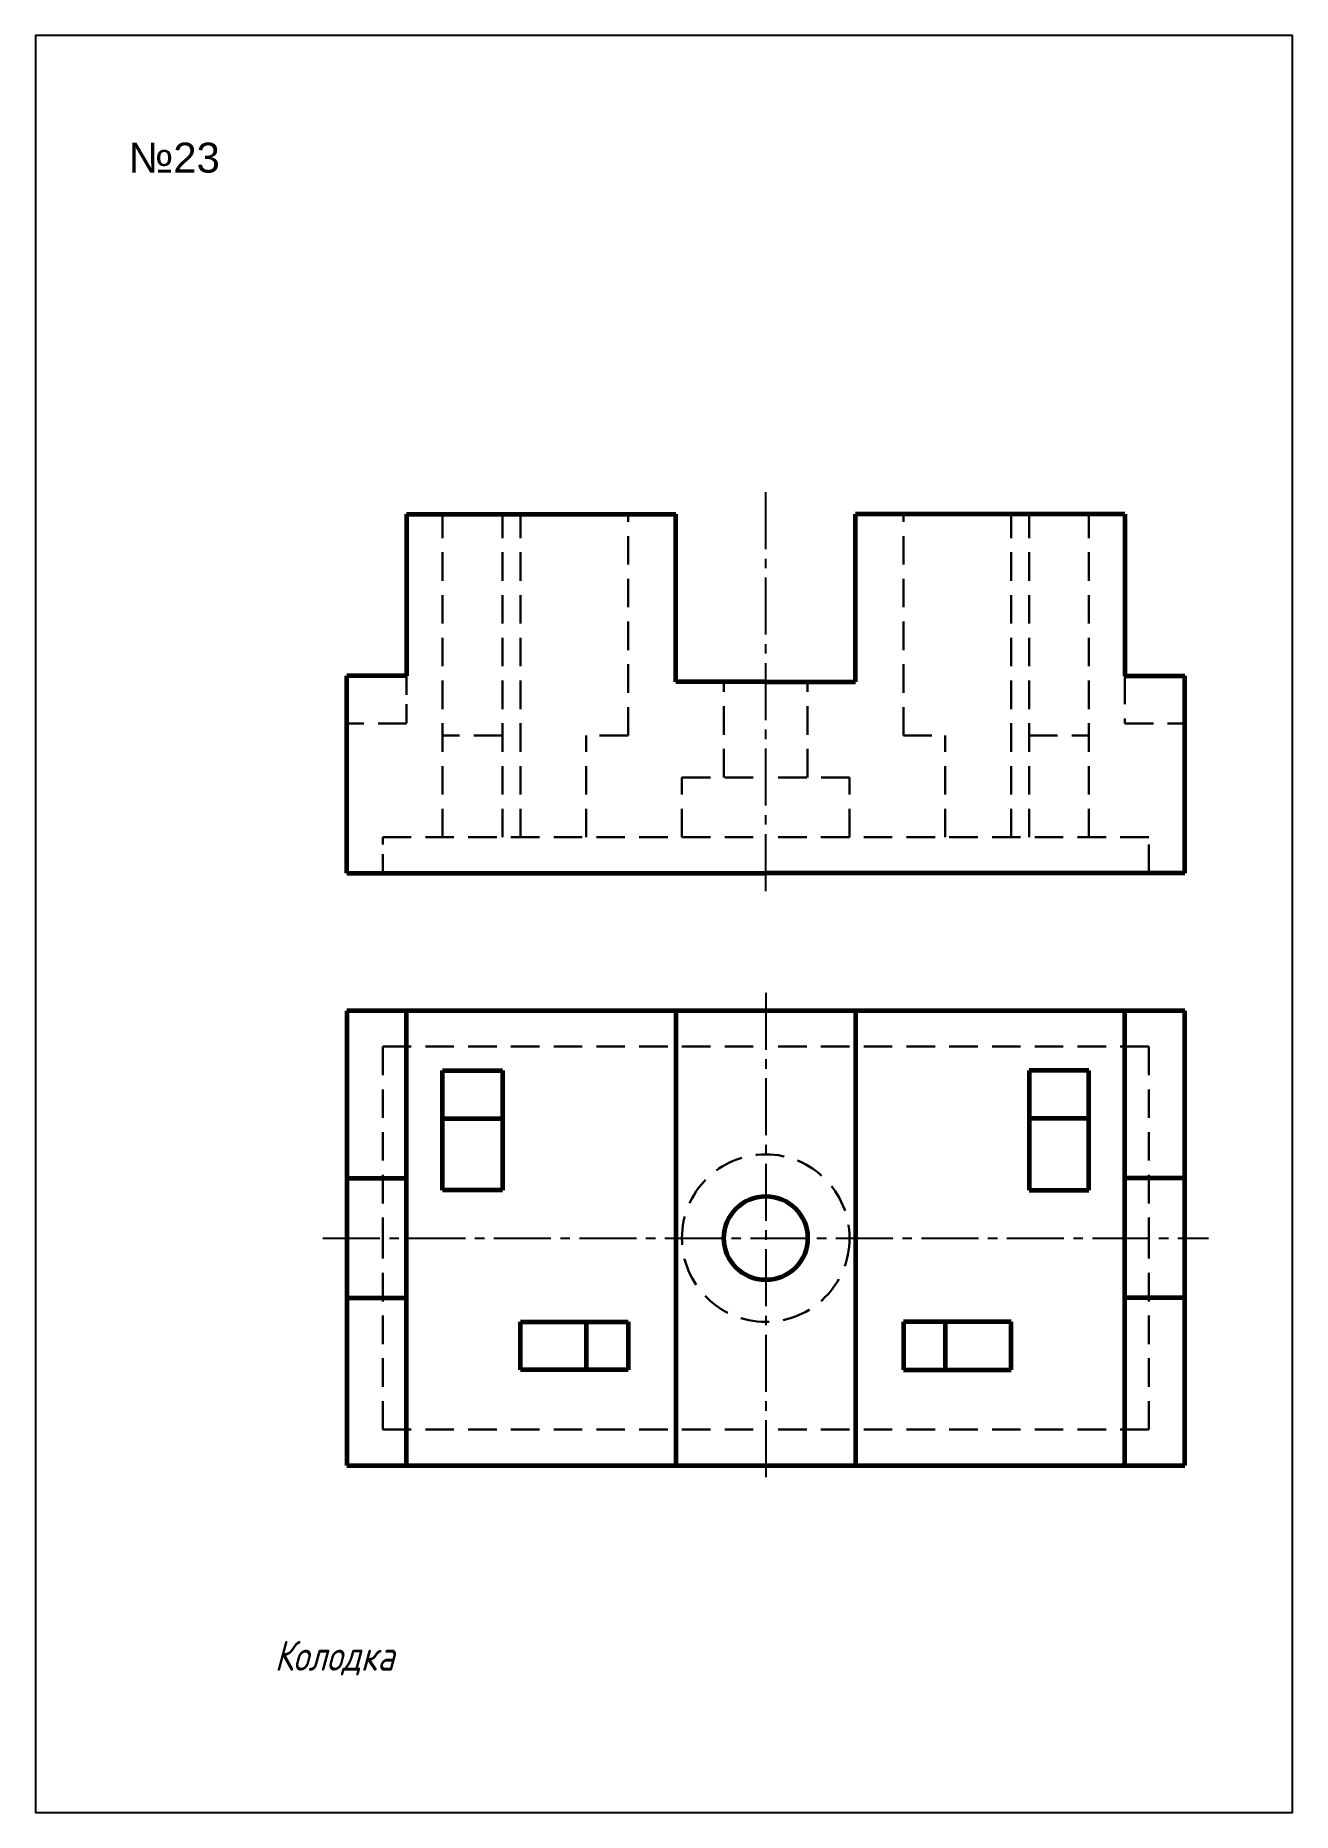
# Model space of a CAD drawing. Header units: millimetres. Extents: x 0 to 210, y 0 to 297.
import ezdxf

# ---------------------------------------------------------------- set-up
doc = ezdxf.new("R2010")
doc.units = ezdxf.units.MM
doc.header["$LTSCALE"] = 0.5
doc.linetypes.add('CENTER2', pattern=[28.575, 19.05, -3.175, 3.175, -3.175])
doc.linetypes.add('DASHED2', pattern=[9.525, 6.35, -3.175])
doc.layers.get('0').update_dxf_attribs({"linetype": 'CONTINUOUS'})
doc.layers.get('Defpoints').update_dxf_attribs({"linetype": 'CONTINUOUS'})
doc.styles.get("Standard").update_dxf_attribs({"font": 'isocpeur.ttf', "width": 0.8, "oblique": 15})
doc.styles.add('АРИАЛ-5(1)', font='ARIAL.TTF', dxfattribs={"height": 5})

msp = doc.modelspace()

# ---------------------------------------------------------------- linework, layer by layer
at = {"linetype": 'CENTER2'}
for p, q in [((122, 154), (122, 222)), ((122, 137), (122, 55)), ((48, 96), (196, 96))]:
    msp.add_line(p, q, dxfattribs=at)
at = {"color": 7, "lineweight": 60, "ltscale": 0.5}
for p, q in [((62, 217), (107, 217)), ((62, 217), (62, 190)), ((107, 189), (107, 217)), ((182, 217), (137, 217)), ((137, 189), (137, 217)), ((182, 217), (182, 190)), ((52, 157), (52, 190)), ((62, 190), (52, 190)), ((122, 189), (107, 189)), ((122, 189), (137, 189)), ((182, 190), (192, 190)), ((192, 157), (192, 190)), ((52, 157), (122, 157)), ((192, 157), (122, 157)), ((192, 134), (52, 134)), ((52, 134), (52, 58)), ((62, 58), (62, 134)), ((107, 134), (107, 58)), ((137, 134), (137, 58)), ((182, 58), (182, 134)), ((192, 58), (192, 134)), ((68, 104), (68, 124)), ((68, 124), (78, 124)), ((78, 124), (78, 104)), ((166, 124), (166, 104)), ((176, 124), (166, 124)), ((176, 104), (176, 124)), ((68, 116), (78, 116)), ((176, 116), (166, 116)), ((52, 106), (62, 106)), ((78, 104), (68, 104)), ((166, 104), (176, 104)), ((192, 106), (182, 106)), ((52, 86), (62, 86)), ((192, 86), (182, 86)), ((81, 74), (81, 82)), ((81, 82), (99, 82)), ((92, 82), (92, 74)), ((99, 82), (99, 74)), ((163, 82), (145, 82)), ((145, 82), (145, 74)), ((152, 82), (152, 74)), ((163, 74), (163, 82)), ((99, 74), (81, 74)), ((145, 74), (163, 74)), ((52, 58), (192, 58))]:
    msp.add_line(p, q, dxfattribs=at)
at = {"color": 7, "linetype": 'DASHED2', "lineweight": 30, "ltscale": 1.5}
for p, q in [((68, 163), (68, 217)), ((78, 163), (78, 217)), ((81, 163), (81, 217)), ((99, 180), (99, 217)), ((145, 180), (145, 217)), ((163, 163), (163, 217)), ((166, 163), (166, 217)), ((176, 163), (176, 217)), ((115, 173), (115, 189)), ((129, 173), (129, 189)), ((182, 190), (182, 182)), ((62, 182), (52, 182)), ((182, 182), (192, 182)), ((78, 180), (68, 180)), ((92, 163), (92, 180)), ((99, 180), (92, 180)), ((145, 180), (152, 180)), ((152, 163), (152, 180)), ((166, 180), (176, 180)), ((108, 173), (122, 173)), ((108, 163), (108, 173)), ((136, 173), (122, 173)), ((136, 163), (136, 173)), ((58, 163), (122, 163)), ((186, 163), (122, 163)), ((186, 157), (186, 163)), ((58, 128), (58, 96)), ((58, 128), (122, 128)), ((186, 128), (122, 128)), ((186, 128), (186, 96)), ((58, 64), (58, 96)), ((186, 64), (186, 96)), ((58, 64), (122, 64)), ((186, 64), (122, 64))]:
    msp.add_line(p, q, dxfattribs=at)
at = {"color": 7, "linetype": 'DASHED2', "lineweight": 30}
for p, q in [((62, 190), (62, 182)), ((58, 157), (58, 163))]:
    msp.add_line(p, q, dxfattribs=at)
at = {"linetype": 'Continuous', "lineweight": -3}
for p, q in [((62, 134), (78, 134)), ((67, 58), (85, 58))]:
    msp.add_line(p, q, dxfattribs=at)
at = {"color": 7, "linetype": 'DASHED2', "lineweight": 30, "ltscale": 1.5}
msp.add_circle((122, 96), 14, dxfattribs=at)
at = {"color": 7, "lineweight": 60, "ltscale": 0.5}
msp.add_circle((122, 96), 7, dxfattribs=at)
at = {"layer": 'Defpoints'}
msp.add_lwpolyline([(210, 297), (0, 297), (0, 0), (210, 0)], close=True, dxfattribs=at)

# ---------------------------------------------------------------- texts
at = {"color": 7, "linetype": 'Continuous', "lineweight": -3, "style": 'АРИАЛ-5(1)'}
msp.add_text('№23', height=5, dxfattribs=at).set_placement((15.53, 274.09))
at = {"oblique": 15, "width": 0.8}
msp.add_text('Колодка', height=5, dxfattribs=at).set_placement((39.93, 23.69))

doc.saveas('drawing.dxf')
